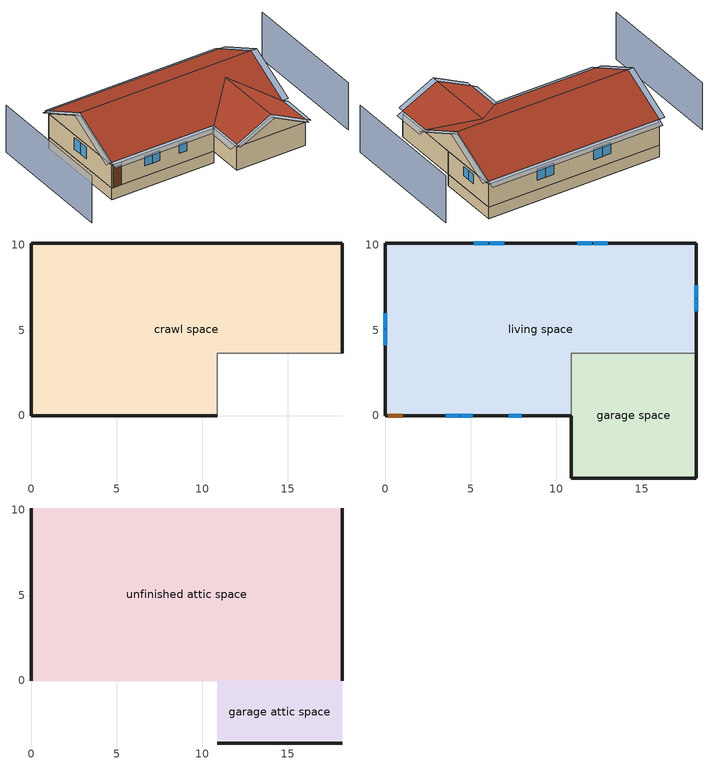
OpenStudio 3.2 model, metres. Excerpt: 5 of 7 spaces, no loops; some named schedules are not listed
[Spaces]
crawl space
 floor foundation (FloorFndGrndCS): 0,0 0,10.1 18.19,10.1 18.19,3.66 10.87,3.66 10.87,0 z-1.22
 wall foundation (WallFndGrndCS): 18.19,3.66 18.19,10.1 0,10.1 0,0 10.87,0 z-1.22:0
 wall adiabatic (WallFndGrndCS): 10.87,0 10.87,3.66 18.19,3.66 z-1.22:0
garage space
 floor foundation (FloorFndGrndUnfinSlab): 10.87,-3.66 10.87,3.66 18.19,3.66 18.19,-3.66 z0
 wall outside (WallExtUninsUnfin): 10.87,0 10.87,-3.66 18.19,-3.66 18.19,3.66 z0:2.44
 wall to living space (WallIntFinInsUnfin Reversed): 18.19,3.66 10.87,3.66 10.87,0 z0:2.44
living space
 floor to crawl space (FloorCSInsFin Reversed): 0,0 0,10.1 18.19,10.1 18.19,3.66 10.87,3.66 10.87,0 z0
 wall outside (WallExtInsFin): 18.19,3.66 18.19,10.1 0,10.1 0,0 0.13,0 1.05,0 10.87,0 z0:2.44
 window (WindowConstruction): 3.52,0 4.29,0 / 4.35,0 5.13,0 / 7.21,0 7.98,0 z1.1:2.13; 13.02,10.1 12.16,10.1 / 12.09,10.1 11.23,10.1 / 6.96,10.1 6.09,10.1 / 6.03,10.1 5.17,10.1 z0.98:2.13; 0,5.99 0,5.08 / 0,5.02 0,4.11 z0.92:2.13; 18.19,6.12 18.19,6.85 / 18.19,6.91 18.19,7.64 z1.16:2.13
 door (Door): 0.15,0 1.02,0 z0:2.13
unfinished attic space
 floor to garage space (FloorUnfinUninsUnfin): 18.19,3.66 18.19,0 10.87,0 10.87,3.66 z2.44
 floor to living space (FloorFinInsUnfinAttic): 18.19,10.1 18.19,3.66 10.87,3.66 10.87,0 0,0 0,10.1 z2.44
 wall outside (WallExtUninsUnfin): 0,5.05,4.96 0,10.1,2.44 0,0,2.44; 18.19,5.05,4.96 18.19,0,2.44 18.19,10.1,2.44
 roof outside (RoofUnfinInsExt): 0,5.05,5.27 18.19,5.05,5.27 18.19,10.1,2.74 0,10.1,2.74; 0,5.05,5.27 0,0,2.74 10.87,0,2.74 14.53,3.66,4.57 18.19,0,2.74 18.19,5.05,5.27
garage attic space
 floor to garage space (FloorUnfinUninsUnfin): 10.87,-3.66 10.87,0 18.19,0 18.19,-3.66 z2.44
 wall outside (WallExtUninsUnfin): 10.87,-3.66,2.44 18.19,-3.66,2.44 14.53,-3.66,4.27
 roof outside (RoofUnfinUninsExt 1): 10.87,0,2.74 10.87,-3.66,2.74 14.53,-3.66,4.57 14.53,3.66,4.57; 18.19,0,2.74 14.53,3.66,4.57 14.53,-3.66,4.57 18.19,-3.66,2.74
shading: -4.57,10.1 -4.57,-3.66 / 22.76,-3.66 22.76,10.1 z0:4.96; 18.19,6.12 18.19,6.85 / 18.19,6.91 18.19,7.64 z1.16:2.13; 0,5.02 0,4.11 / 0,5.99 0,5.08 z0.92:2.13; 6.96,10.1 6.09,10.1 / 6.03,10.1 5.17,10.1 / 13.02,10.1 12.16,10.1 / 12.09,10.1 11.23,10.1 z0.98:2.13; 3.52,0 4.29,0 / 4.35,0 5.13,0 / 7.21,0 7.98,0 z1.1:2.13; -0.61,5.05,5.27 -0.61,0,2.74 0,0,2.74 0,5.05,5.27; 0,-0.61,2.44 10.87,-0.61,2.44 10.87,0,2.74 0,0,2.74; 18.8,0,2.74 18.8,5.05,5.27 18.19,5.05,5.27 18.19,0,2.74; 18.8,-3.66,2.44 18.8,0,2.44 18.19,0,2.74 18.19,-3.66,2.74; 14.53,-4.27,4.57 18.19,-4.27,2.74 18.19,-3.66,2.74 14.53,-3.66,4.57; -0.61,10.1,2.74 -0.61,5.05,5.27 0,5.05,5.27 0,10.1,2.74; 18.8,5.05,5.27 18.8,10.1,2.74 18.19,10.1,2.74 18.19,5.05,5.27; 18.19,10.71,2.44 0,10.71,2.44 0,10.1,2.74 18.19,10.1,2.74; 10.26,0,2.44 10.26,-3.66,2.44 10.87,-3.66,2.74 10.87,0,2.74; 10.87,-4.27,2.74 14.53,-4.27,4.57 14.53,-3.66,4.57 10.87,-3.66,2.74
[Building]
Building 1: North Axis {deg}=225; Standards Number of Stories=1; Standards Number of Above Ground Stories=1; Standards Building Type=singlefamilydetached; Standards Number of Living Units=1
[Site]
Burlington International Ap_VT_USA: Latitude {deg}=44.47; Longitude {deg}=-73.15; Time Zone {hr}=-5; Elevation {m}=101; Terrain=Suburbs
[ClimateZones]
Climate Zone Institution Name 1=Building America; Climate Zone Document Year 1=0; Climate Zone Value 1=Cold
[Site:WaterMainsTemperature]
Calculation Method=Correlation; Annual Average Outdoor Air Temperature {C}=7.86614; Maximum Difference In Monthly Average Outdoor Air Temperatures {deltaC}=28.2745
[Site:GroundTemperature:Deep]
7.86614, 7.86614, 7.86614, 7.86614, 7.86614, 7.86614, 7.86614, 7.86614, 7.86614, 7.86614, 7.86614, 7.86614
[Material] Roughness=Rough
Name | Thickness {m} | Conductivity {W/m-K} | Density {kg/m3} | Specific Heat {J/kg-K} | Thermal Absorptance | Solar Absorptance | Visible Absorptance
Drywall 0.5 in. | 0.0127 | 0.160291 | 801 | 837.4 | 0.9 | 0.5 | 0.1
FloorUATrussandIns | 0.0889 | 0.0564573 | 50.7834 | 1165.1 | 0.9 | 0.5 | 0.9
FloorUAAdditionalCeilingIns | 0.196342 | 0.0539976 | 16.02 | 1046.75
Composition Shingles | 0.009525 | 0.162714 | 1121.4 | 1465.45 | 0.91 | 0.85 | 0.85
RoofSheathing | 0.01905 | 0.115458 | 512.64 | 1214.23 | 0.82 | 0.3 | 0.3
RoofUARoofIns | 0.18415 | 8.02397 | 37.0049 | 1207.88 | 0.91 | 0.85 | 0.91
RoofStudAndAirRoof | 0.0889 | 4.72679 | 37.0049 | 1207.88 | 0.91 | 0.85 | 0.91
Wood, Medium/Dark | 0.0254 | 0.102417 | 544.68 | 1172.36 | 0.92 | 0.75 | 0.75
WallSheathing | 0.0127 | 0.115458 | 512.64 | 1214.23 | 0.82 | 0.3 | 0.3
WallStudAndCavity | 0.0889 | 0.0489929 | 162.403 | 1178.92 | 0.92 | 0.75 | 0.92
WallStudAndCavity 1 | 0.0889 | 0.0505174 | 162.403 | 1178.92 | 0.82 | 0.3 | 0.82
WallStudAndCavity 2 | 0.0889 | 0.384544 | 83.0341 | 1211.67 | 0.92 | 0.75 | 0.92
WallStudAndCavity 3 | 0.0889 | 0.397942 | 83.0341 | 1211.67 | 0.82 | 0.3 | 0.3
res furniture material garage space | 0.1524 | 0.115458 | 640.8 | 1214.23 | 0.9 | 0.6 | 0.1
Concrete 8.0 in.; FootingMaterial | 0.2032 | 1.803125 | 2242.8 | 837.4 | 0.9
Concrete 4.0 in. | 0.1016 | 1.803125 | 2242.8 | 837.4 | 0.9
FloorIns | 0.23495 | 0.0754732 | 106.365 | 1151.69 | 0.82 | 0.3 | 0.3
Wood Floor | 0.015875 | 0.115458 | 544.68 | 1214.23
Floor Covering | 0.0127 | 0.0433444 | 54.468 | 1339.84 | 0.9 | 0.9
FloorFinStudAndAirFloor | 0.1397 | 0.606274 | 67.691 | 1210.98 | 0.82 | 0.3 | 0.3
DoorMaterial | 0.04445 | 0.0612267 | 512.64 | 1214.23 | 0.82 | 0.3 | 0.3
[Construction]
FloorFinInsUnfinAttic: Drywall 0.5 in., FloorUATrussandIns, FloorUAAdditionalCeilingIns
RoofUnfinInsExt: Composition Shingles, RoofSheathing, RoofUARoofIns
RoofUnfinUninsExt 1: Composition Shingles, RoofSheathing, RoofStudAndAirRoof
WallExtInsFin: Wood, Medium/Dark, WallSheathing, WallStudAndCavity, Drywall 0.5 in.
WallIntFinInsUnfin Reversed: WallStudAndCavity 1, WallSheathing
WallExtUninsUnfin: Wood, Medium/Dark, WallSheathing, WallStudAndCavity 2
WallIntFinUninsFin: WallStudAndCavity 3, Drywall 0.5 in.
res furniture construction garage space; res furniture construction living space: res furniture material garage space
WallFndGrndCS: Concrete 8.0 in.
FloorFndGrndCS; FloorFndGrndUnfinSlab: Concrete 4.0 in.
FloorCSInsFin Reversed: Floor Covering, Wood Floor, RoofSheathing, FloorIns
FootingConstruction: FootingMaterial
FloorUnfinUninsUnfin: FloorFinStudAndAirFloor, RoofSheathing
WindowConstruction: WindowMaterial
Door: DoorMaterial
[WindowMaterial:SimpleGlazingSystem]
WindowMaterial: U-Factor {W/m2-K}=4.76952; Solar Heat Gain Coefficient=0.63
[ThermalZone] Use Ideal Air Loads=No
living zone: Thermostat=living zone temperature setpoint
garage zone; unfinished attic zone; crawl zone: 
res ds res fur oil asys ret air zone; res ds res ac asys ret air zone: Volume {m3}=0.25
[Sizing:Zone] Zone Cooling Design Supply Air Temperature Input Method=SupplyAirTemperature; Zone Cooling Design Supply Air Temperature {C}=14; Zone Cooling Design Supply Air Temperature Difference {deltaC}=11.11; Zone Heating Design Supply Air Temperature Input Method=SupplyAirTemperature; Zone Heating Design Supply Air Temperature {C}=40; Zone Heating Design Supply Air Temperature Difference {deltaC}=11.11; Zone Cooling Design Supply Air Humidity Ratio {kg-H2O/kg-air}=0.0085; Zone Heating Design Supply Air Humidity Ratio {kg-H2O/kg-air}=0.008; Cooling Design Air Flow Method=DesignDay; Heating Design Air Flow Method=DesignDay; Account for Dedicated Outdoor Air System=No; Dedicated Outdoor Air System Control Strategy=NeutralSupplyAir; Dedicated Outdoor Air Low Setpoint Temperature for Design {C}=autosize; Dedicated Outdoor Air High Setpoint Temperature for Design {C}=autosize
garage zone; unfinished attic zone; crawl zone; res ds res fur oil asys ret air zone; res ds res ac asys ret air zone
[Space]
Name | Space Type | Thermal Zone | Building Unit
garage space | Space Type 1 | garage zone
living space | Space Type 2 | living zone | unit 1
unfinished attic space | Space Type 3 | unfinished attic zone
crawl space | Space Type 4 | crawl zone
garage attic space | Space Type 5 | garage zone
res ds res fur oil asys ret air space |  | res ds res fur oil asys ret air zone
res ds res ac asys ret air space |  | res ds res ac asys ret air zone
[SpaceType]
Name | Standards Space Type
Space Type 1 | garage
Space Type 2 | living
Space Type 3 | unfinished attic
Space Type 4 | crawlspace
Space Type 5 | garage attic
[BuildingUnit]
unit 1: Building Unit Type=Residential
[External:File]
schedules.csv: File=schedules.csv
[People:Definition]
res occupants|living space: Number of People Calculation Method=People; Number of People {people}=1; Fraction Radiant=0.319734; Sensible Heat Fraction=0.573; Carbon Dioxide Generation Rate {m3/s-W}=0; Enable ASHRAE 55 Comfort Warnings=No; Mean Radiant Temperature Calculation Type=ZoneAveraged
[People]
res occupants|living space: People Definition=res occupants|living space; Space or SpaceType=living space; Number of People Schedule=occupants; Activity Level Schedule=res occupants activity schedule; Multiplier=1
[InternalMass:Definition] Design Level Calculation Method=SurfaceArea
Name | Construction | Surface Area {m2}
living space Partition | WallIntFinUninsFin | 157.006
res furniture mass garage space | res furniture construction garage space | 5.35122
res furniture mass living space | res furniture construction living space | 62.8025
[InternalMass] Multiplier=1
Name | Internal Mass Definition | Space or SpaceType
living space Partition | living space Partition | living space
res furniture mass garage space | res furniture mass garage space | garage space
res furniture mass living space | res furniture mass living space | living space
[Foundation:Kiva] Wall Height Above Grade {m}=0.2032; Wall Depth Below Slab {m}=0.2032
Name | Footing Wall Construction
Foundation Kiva 1
Foundation Kiva 2 | FootingConstruction
[Foundation:Kiva:Settings]
Soil Conductivity {W/m-K}=1.731; Soil Density {kg/m3}=1842.3; Soil Specific Heat {J/kg-K}=418.7; Ground Solar Absorptivity=0.9; Ground Thermal Absorptivity=0.9; Ground Surface Roughness {m}=0.03; Far-Field Width {m}=40; Deep-Ground Boundary Condition=ZeroFlux; Deep-Ground Depth {m}=40; Minimum Cell Dimension {m}=0.02; Maximum Cell Growth Coefficient=1.5; Simulation Timestep=Hourly
[SurfaceProperty:ExposedFoundationPerimeter] Exposed Perimeter Calculation Method=TotalExposedPerimeter
Name | Total Exposed Perimeter {m}
Surface 20 | 45.6094
Surface 1 | 18.288
[WaterUse:Equipment:Definition]
Name | Peak Flow Rate {m3/s} | Target Temperature Schedule
res shower | 2.50212e-05 | fixtures temperature schedule
res sink | 1.38822e-05 | fixtures temperature schedule
res bath | 7.7865e-05 | fixtures temperature schedule
res shower dist; res sink dist; res bath dist | 0 | fixtures temperature schedule
res cw | 2.78112e-06 | res cw temperature schedule
res dw | 7.42171e-06 | res dw temperature schedule
[WaterUse:Equipment] Space=living space
Name | Water Use Equipment Definition | Flow Rate Fraction Schedule
res shower | res shower | showers
res sink | res sink | sinks
res bath | res bath | baths
res shower dist | res shower dist | showers
res sink dist | res sink dist | sinks
res bath dist | res bath dist | baths
res cw | res cw | clothes_washer
res dw | res dw | dishwasher
[OtherEquipment:Definition] Design Level Calculation Method=EquipmentLevel
Name | Design Level {W} | Fraction Latent | Fraction Radiant | Fraction Lost
res shower | 719.333 | 0.486891 | 0 | 0
res sink | 139.306 | 0.311263 | 0 | 0
res bath | 1147.32 | 0 | 0 | 0
res hot water distribution | 4630.82 | 0 | 0 | 0
res ds res fur oil asys SupSLkToLvEq; res ds res fur oil asys SupLatLkToLvEq; res ds res fur oil asys SupDCnToLvEq; res ds res fur oil asys SupDCnToAhEq; res ds res fur oil asys RetDCnToPlEq; res ds res fur oil asys RetDCnToAhEquip; res ds res fur oil asys SupSLkToAhEq; res ds res fur oil asys SupLatLkToAhEq; res ds res fur oil asys RetSLkEq; res ds res fur oil asys RetLatLkEq; res ds res ac asys SupSLkToLvEq; res ds res ac asys SupLatLkToLvEq; res ds res ac asys SupDCnToLvEq; res ds res ac asys SupDCnToAhEq; res ds res ac asys RetDCnToPlEq; res ds res ac asys RetDCnToAhEquip; res ds res ac asys SupSLkToAhEq; res ds res ac asys SupLatLkToAhEq; res ds res ac asys RetSLkEq; res ds res ac asys RetLatLkEq | 0
[OtherEquipment]
Name | Other Equipment Definition | Space or SpaceType | Schedule | Fuel Type
res shower | res shower | living space | showers
res sink | res sink | living space | sinks
res bath | res bath | living space | baths
res hot water distribution | res hot water distribution | living space | showers
res ds res fur oil asys SupSLkToLvEq | res ds res fur oil asys SupSLkToLvEq | living space | Always On Discrete | None
res ds res fur oil asys SupLatLkToLvEq | res ds res fur oil asys SupLatLkToLvEq | living space | Always On Discrete | None
res ds res fur oil asys SupDCnToLvEq | res ds res fur oil asys SupDCnToLvEq | living space | Always On Discrete | None
res ds res fur oil asys SupDCnToAhEq | res ds res fur oil asys SupDCnToAhEq | crawl space | Always On Discrete | None
res ds res fur oil asys RetDCnToPlEq | res ds res fur oil asys RetDCnToPlEq | res ds res fur oil asys ret air space | Always On Discrete | None
res ds res fur oil asys RetDCnToAhEquip | res ds res fur oil asys RetDCnToAhEquip | crawl space | Always On Discrete | None
res ds res fur oil asys SupSLkToAhEq | res ds res fur oil asys SupSLkToAhEq | crawl space | Always On Discrete | None
res ds res fur oil asys SupLatLkToAhEq | res ds res fur oil asys SupLatLkToAhEq | crawl space | Always On Discrete | None
res ds res fur oil asys RetSLkEq | res ds res fur oil asys RetSLkEq | res ds res fur oil asys ret air space | Always On Discrete | None
res ds res fur oil asys RetLatLkEq | res ds res fur oil asys RetLatLkEq | res ds res fur oil asys ret air space | Always On Discrete | None
res ds res ac asys SupSLkToLvEq | res ds res ac asys SupSLkToLvEq | living space | Always On Discrete | None
res ds res ac asys SupLatLkToLvEq | res ds res ac asys SupLatLkToLvEq | living space | Always On Discrete | None
res ds res ac asys SupDCnToLvEq | res ds res ac asys SupDCnToLvEq | living space | Always On Discrete | None
res ds res ac asys SupDCnToAhEq | res ds res ac asys SupDCnToAhEq | crawl space | Always On Discrete | None
res ds res ac asys RetDCnToPlEq | res ds res ac asys RetDCnToPlEq | res ds res ac asys ret air space | Always On Discrete | None
res ds res ac asys RetDCnToAhEquip | res ds res ac asys RetDCnToAhEquip | crawl space | Always On Discrete | None
res ds res ac asys SupSLkToAhEq | res ds res ac asys SupSLkToAhEq | crawl space | Always On Discrete | None
res ds res ac asys SupLatLkToAhEq | res ds res ac asys SupLatLkToAhEq | crawl space | Always On Discrete | None
res ds res ac asys RetSLkEq | res ds res ac asys RetSLkEq | res ds res ac asys ret air space | Always On Discrete | None
res ds res ac asys RetLatLkEq | res ds res ac asys RetLatLkEq | res ds res ac asys ret air space | Always On Discrete | None
[EnergyManagementSystem:Sensor]
Name | Output Variable or Output Meter Index Key | Output Variable or Output Meter
res_shower_vol | res shower | Water Use Equipment Hot Water Volume
res_shower_mixsp | fixtures temperature schedule | Schedule Value
res_nv_pb_s |  | Site Outdoor Air Barometric Pressure
res_af_vw_s |  | Site Wind Speed
res_nv_wt_s |  | Site Outdoor Air Humidity Ratio
res_nv_1_nva_s | res nv_1 avail schedule | Schedule Value
res_nv_1_sp_s | res nv_1 temp schedule | Schedule Value
res_ds_res_fur_oil_asys_ah_mfr_s | Node 26 | System Node Mass Flow Rate
res_ds_res_fur_oil_asys_ah_vfr_s | Node 26 | System Node Current Density Volume Flow Rate
res_ds_res_fur_oil_asys_ah_tt_s | Node 26 | System Node Temperature
res_ds_res_fur_oil_asys_ra_t_s | Node 29 | System Node Temperature
res_ds_res_fur_oil_asys_ah_wt_s | Node 26 | System Node Humidity Ratio
res_ds_res_fur_oil_asys_ra_w_s | Node 29 | System Node Humidity Ratio
res_ds_res_fur_oil_asys_ah_t_s; res_ds_res_ac_asys_ah_t_s | crawl zone | Zone Air Temperature
res_ds_res_fur_oil_asys_ah_w_s; res_ds_res_ac_asys_ah_w_s | crawl zone | Zone Mean Air Humidity Ratio
res_ds_res_ac_asys_ah_mfr_s | Node 19 | System Node Mass Flow Rate
res_ds_res_ac_asys_ah_vfr_s | Node 19 | System Node Current Density Volume Flow Rate
res_ds_res_ac_asys_ah_tt_s | Node 19 | System Node Temperature
res_ds_res_ac_asys_ra_t_s | Node 22 | System Node Temperature
res_ds_res_ac_asys_ah_wt_s | Node 19 | System Node Humidity Ratio
res_ds_res_ac_asys_ra_w_s | Node 22 | System Node Humidity Ratio
res_infil_1_range_sch_s | res mv_1 range exhaust schedule | Schedule Value
res_infil_1_bath_sch_s | res mv_1 bath exhaust schedule | Schedule Value
res_infil_1_dryer_sch_s | clothes_dryer_exhaust | Schedule Value
res_infil_1_wh_sch_s | Always On Discrete | Schedule Value
[EnergyManagementSystem:Program]
res_shower_sag: If res_shower_vol > 0; Set ShowerTime=SystemTimeStep; Else; Set ShowerTime=0; EndIf; If (res_shower_vol > 0) && (res_shower_mixsp > res_shower_tout); Set ShowerSag=SystemTimeStep; Set ShowerE=res_shower_vol*4141170*(res_shower_mixsp-res_shower_tout); Else; Set ShowerSag=0; Set ShowerE=0; EndIf
res_nv_1_program: Set Tdiff = res_af_1_tin_s-res_af_1_tt_s; Set dT = (@Abs Tdiff); Set pt = (@RhFnTdbWPb res_af_1_tt_s res_nv_wt_s res_nv_pb_s); Set NVA = 3963.6661026957304; Set Cs = 8.963020389461627e-05; Set Cw = 6.158219665777789e-05; Set MNV = 2.126909810687987; Set MHR = 0.0115; Set MRH = 0.7; Set temp1 = (res_nv_1_nva_s*NVA); Set SGNV = temp1*((((Cs*dT)+(Cw*(res_af_vw_s^2)))^0.5)/1000); If (res_nv_wt_s<MHR) && (pt<MRH) && (res_af_1_tin_s>res_nv_1_sp_s); Set temp2 = (res_af_1_tin_s-res_nv_1_sp_s); Set NVadj1 = temp2/(res_af_1_tin_s-res_af_1_tt_s); Set NVadj2 = (@Min NVadj1 1); Set NVadj3 = (@Max NVadj2 0); Set NVadj = SGNV*NVadj3; Set res_nv_1_flow_act = (@Min NVadj MNV); Else; Set res_nv_1_flow_act = 0; EndIf
res_ds_res_fur_oil_asys_program: Set res_ds_res_fur_oil_asys_AhMfr = res_ds_res_fur_oil_asys_ah_mfr_s; Set res_ds_res_fur_oil_asys_FanRtf = res_ds_res_fur_oil_asys_fan_rtf_s; Set res_ds_res_fur_oil_asys_AhVfr = res_ds_res_fur_oil_asys_ah_vfr_s; Set res_ds_res_fur_oil_asys_AhTt = res_ds_res_fur_oil_asys_ah_tt_s; Set res_ds_res_fur_oil_asys_AhWt = res_ds_res_fur_oil_asys_ah_wt_s; Set res_ds_res_fur_oil_asys_RaT = res_ds_res_fur_oil_asys_ra_t_s; Set res_ds_res_fur_oil_asys_RaW = res_ds_res_fur_oil_asys_ra_w_s; Set res_ds_res_fur_oil_asys_AhT = res_ds_res_fur_oil_asys_ah_t_s; Set res_ds_res_fur_oil_asys_AhW = res_ds_res_fur_oil_asys_ah_w_s; Run res_ds_res_fur_oil_asys_lk_subrout; Set res_ds_res_fur_oil_asys_SupSLkToLvEq_act = res_ds_res_fur_oil_asys_SupSLkToLv; Set res_ds_res_fur_oil_asys_SupLatLkToLvEq_act = res_ds_res_fur_oil_asys_SupLatLkToLv; Set res_ds_res_fur_oil_asys_SupDCnToLvEq_act = res_ds_res_fur_oil_asys_SupDCnToLv; Set res_ds_res_fur_oil_asys_SupDCnToAhEq_act = res_ds_res_fur_oil_asys_SupDCnToAh; Set res_ds_res_fur_oil_asys_SupSLkToAhEq_act = res_ds_res_fur_oil_asys_SupSLkToAh; Set res_ds_res_fur_oil_asys_SupLatLkToAhEq_act = res_ds_res_fur_oil_asys_SupLatLkToAh; Set res_ds_res_fur_oil_asys_RetSLkEq_act = res_ds_res_fur_oil_asys_RetSLk; Set res_ds_res_fur_oil_asys_RetLatLkEq_act = res_ds_res_fur_oil_asys_RetLatLk; Set res_ds_res_fur_oil_asys_RetDCnToPlEq_act = res_ds_res_fur_oil_asys_RetDCnToPl; Set res_ds_res_fur_oil_asys_RetDCnToAhEquip_act = res_ds_res_fur_oil_asys_RetDCnToAh; Set res_ds_res_fur_oil_asys_AhToLivMix_act = res_ds_res_fur_oil_asys_AhToLiv; Set res_ds_res_fur_oil_asys_LivToAhMix_act = res_ds_res_fur_oil_asys_LivToAh
res_ds_res_ac_asys_program: Set res_ds_res_ac_asys_AhMfr = res_ds_res_ac_asys_ah_mfr_s; Set res_ds_res_ac_asys_FanRtf = res_ds_res_ac_asys_fan_rtf_s; Set res_ds_res_ac_asys_AhVfr = res_ds_res_ac_asys_ah_vfr_s; Set res_ds_res_ac_asys_AhTt = res_ds_res_ac_asys_ah_tt_s; Set res_ds_res_ac_asys_AhWt = res_ds_res_ac_asys_ah_wt_s; Set res_ds_res_ac_asys_RaT = res_ds_res_ac_asys_ra_t_s; Set res_ds_res_ac_asys_RaW = res_ds_res_ac_asys_ra_w_s; Set res_ds_res_ac_asys_AhT = res_ds_res_ac_asys_ah_t_s; Set res_ds_res_ac_asys_AhW = res_ds_res_ac_asys_ah_w_s; Run res_ds_res_ac_asys_lk_subrout; Set res_ds_res_ac_asys_SupSLkToLvEq_act = res_ds_res_ac_asys_SupSLkToLv; Set res_ds_res_ac_asys_SupLatLkToLvEq_act = res_ds_res_ac_asys_SupLatLkToLv; Set res_ds_res_ac_asys_SupDCnToLvEq_act = res_ds_res_ac_asys_SupDCnToLv; Set res_ds_res_ac_asys_SupDCnToAhEq_act = res_ds_res_ac_asys_SupDCnToAh; Set res_ds_res_ac_asys_SupSLkToAhEq_act = res_ds_res_ac_asys_SupSLkToAh; Set res_ds_res_ac_asys_SupLatLkToAhEq_act = res_ds_res_ac_asys_SupLatLkToAh; Set res_ds_res_ac_asys_RetSLkEq_act = res_ds_res_ac_asys_RetSLk; Set res_ds_res_ac_asys_RetLatLkEq_act = res_ds_res_ac_asys_RetLatLk; Set res_ds_res_ac_asys_RetDCnToPlEq_act = res_ds_res_ac_asys_RetDCnToPl; Set res_ds_res_ac_asys_RetDCnToAhEquip_act = res_ds_res_ac_asys_RetDCnToAh; Set res_ds_res_ac_asys_AhToLivMix_act = res_ds_res_ac_asys_AhToLiv; Set res_ds_res_ac_asys_LivToAhMix_act = res_ds_res_ac_asys_LivToAh
res_infil_1_program: Set p_m = 0.14; Set p_s = 0.22; Set s_m = 270; Set s_s = 370; Set z_m = 9.99744; Set z_s = 2.4384; Set f_t = (((s_m/z_m)^p_m)*((z_s/s_s)^p_s)); Set Tdiff = res_af_1_tin_s-res_af_1_tt_s; Set dT = @Abs Tdiff; Set c = 0.0824; Set Cs = 0.0847; Set Cw = 0.1283; Set n = 0.65; Set sft = (f_t*0.7000000000000001); Set temp1 = ((c*Cw)*((sft*res_af_vw_s)^(2*n)))^2; Set Qn = (((c*Cs*(dT^n))^2)+temp1)^0.5; Set Tdiff = res_af_1_tin_s-res_af_1_tt_s; Set QWHV = res_infil_1_wh_sch_s*0.0; Set Qrange = res_infil_1_range_sch_s*0.0472; Set Qdryer = res_infil_1_dryer_sch_s*0.0472; Set Qbath = res_infil_1_bath_sch_s*0.0472; Set QductsOut = 0; Set QductsIn = 0; Set QductsOut = QductsOut+res_ds_res_fur_oil_asys_lk_ret_fan_equiv; Set QductsIn = QductsIn+res_ds_res_fur_oil_asys_lk_sup_fan_equiv; Set QductsOut = QductsOut+res_ds_res_ac_asys_lk_ret_fan_equiv; Set QductsIn = QductsIn+res_ds_res_ac_asys_lk_sup_fan_equiv; Set Qout = Qrange+Qbath+Qdryer+QductsOut; Set Qin = QWHV+QductsIn; Set faneff_wh = 1; Set res_infil_1_house_fan_act = (QWHV*300)/faneff_wh*0; Set faneff_sp = 0.4719474432000001; Set res_infil_1_range_fan_act = (Qrange*300)/faneff_sp; Set res_infil_1_bath_fan_act = (Qbath*300)/faneff_sp; Set Qfan = (@Max Qout Qin); If Qfan > 0; Set Qavg = ((Qout + Qin) / 2.0); If ((@Abs (Qout - Qavg)) / Qavg) <= 0.1; Set phi = 1; Else; Set phi = (Qn / (Qn + Qfan)); EndIf; Set Qinf_adj = phi * Qn; Else; Set Qinf_adj = Qn; EndIf; Set res_infil_1_flow_act = Qfan + Qinf_adj
[EnergyManagementSystem:ProgramCallingManager]
res shower sag: EndOfSystemTimestepAfterHVACReporting; res_shower_sag
res af_1 program calling manager: BeginTimestepBeforePredictor; res_infil_1_program; res_nv_1_program
res ds res fur oil asys program calling manager: EndOfSystemTimestepAfterHVACReporting; res_ds_res_fur_oil_asys_program
res ds res ac asys program calling manager: EndOfSystemTimestepAfterHVACReporting; res_ds_res_ac_asys_program
[EnergyManagementSystem:OutputVariable] Type of Data in Variable=Summed; Update Frequency=SystemTimestep; EMS Program or Subroutine=res_shower_sag
Name | EMS Variable | Units
Unmet Shower Energy|unit 1 | ShowerE | J
Unmet Shower Time|unit 1 | ShowerSag | hr
Shower Draw Time|unit 1 | ShowerTime | hr
[ThermostatSetpoint:DualSetpoint]
living zone temperature setpoint: Heating Setpoint Temperature Schedule=res heating setpoint; Cooling Setpoint Temperature Schedule=res cooling setpoint
[ElectricEquipment:Definition] Design Level Calculation Method=EquipmentLevel
Name | Design Level {W} | Fraction Latent | Fraction Radiant | Fraction Lost
res ceil fan | 12.484 | 0 | 0.558 | 0
res refrig | 65.0889 | 0 | 0 | 0
res cw | 391.625 | 0 | 0.48 | 0.2
res cd electric | 3381.85 | 0.05 | 0.09 | 0.8
res dw | 721.555 | 0.15 | 0.36 | 0.25
res range electric | 1427.34 | 0.3 | 0.24 | 0.3
res misc plug loads|living space | 193.51 | 0.021 | 0.558 | 0.049
res extra refrig | 71.6774 | 0 | 0 | 0
res freezer | 47.9573 | 0 | 0 | 0
res infil_1 house fan; res infil_1 range fan; res infil_1 bath fan | 0 | 0 | 0 | 1
[ElectricEquipment]
Name | Electric Equipment Definition | Space or SpaceType | Schedule
res ceil fan | res ceil fan | living space | ceiling_fan
res refrig | res refrig | living space | res refrig schedule
res cw | res cw | living space | clothes_washer_power
res cd electric | res cd electric | living space | clothes_dryer
res dw | res dw | living space | dishwasher_power
res range electric | res range electric | living space | cooking_range
res misc plug loads|living space | res misc plug loads|living space | living space | plug_loads
res extra refrig | res extra refrig | garage space | res extra refrig schedule
res freezer | res freezer | garage space | res freezer schedule
res infil_1 house fan | res infil_1 house fan | living space | Always On Discrete
res infil_1 range fan | res infil_1 range fan | living space | Always On Discrete
res infil_1 bath fan | res infil_1 bath fan | living space | Always On Discrete
[Lights:Definition] Design Level Calculation Method=LightingLevel; Fraction Radiant=0.6; Fraction Visible=0.2; Return Air Fraction=0
Name | Lighting Level {W}
res lighting interior living space | 204.031
res lighting garage garage space | 4.07527
[Lights] Fraction Replaceable=1
Name | Lights Definition | Space or SpaceType | Schedule
res lighting interior living space | res lighting interior living space | living space | lighting_interior
res lighting garage garage space | res lighting garage garage space | garage space | lighting_garage
[Exterior:Lights:Definition]
res lighting exterior: Design Level {W}=7.51886
[Exterior:Lights]
res lighting exterior: Exterior Lights Definition=res lighting exterior; Schedule=lighting_exterior
[SpaceInfiltration:EffectiveLeakageArea] Schedule=Always On Discrete
Name | Space or SpaceType | Effective Air Leakage Area {cm2} | Stack Coefficient | Wind Coefficient
res infil|garage space | garage space | 340.017 | 0.000242002 | 5.99869e-05
res infil|garage attic space | garage attic space | 340.017 | 0.000242002 | 5.99869e-05
res infil|unfinished attic space | unfinished attic space | 6119.28 | 0.000196726 | 3.59254e-05
[SpaceInfiltration:DesignFlowRate] Schedule=Always On Discrete
Name | Space or SpaceType | Design Flow Rate Calculation Method | Air Changes per Hour {1/hr} | Constant Term Coefficient | Temperature Term Coefficient | Velocity Term Coefficient | Velocity Squared Term Coefficient | Design Flow Rate {m3/s}
res infil|crawl space | crawl space | AirChanges/Hour | 2 | 1 | 0 | 0 | 0
res nv_1 flow; res infil_1 flow | living space | Flow/Space |  |  |  |  |  | 0
[EnergyManagementSystem:Actuator]
Name | Actuated Component | Actuated Component Type | Actuated Component Control Type
res_nv_1_flow_act | res nv_1 flow | Zone Infiltration | Air Exchange Flow Rate
res_ds_res_fur_oil_asys_SupSLkToLvEq_act | res ds res fur oil asys SupSLkToLvEq | OtherEquipment | Power Level
res_ds_res_fur_oil_asys_SupLatLkToLvEq_act | res ds res fur oil asys SupLatLkToLvEq | OtherEquipment | Power Level
res_ds_res_fur_oil_asys_SupDCnToLvEq_act | res ds res fur oil asys SupDCnToLvEq | OtherEquipment | Power Level
res_ds_res_fur_oil_asys_SupDCnToAhEq_act | res ds res fur oil asys SupDCnToAhEq | OtherEquipment | Power Level
res_ds_res_fur_oil_asys_RetDCnToPlEq_act | res ds res fur oil asys RetDCnToPlEq | OtherEquipment | Power Level
res_ds_res_fur_oil_asys_RetDCnToAhEquip_act | res ds res fur oil asys RetDCnToAhEquip | OtherEquipment | Power Level
res_ds_res_fur_oil_asys_SupSLkToAhEq_act | res ds res fur oil asys SupSLkToAhEq | OtherEquipment | Power Level
res_ds_res_fur_oil_asys_SupLatLkToAhEq_act | res ds res fur oil asys SupLatLkToAhEq | OtherEquipment | Power Level
res_ds_res_fur_oil_asys_RetSLkEq_act | res ds res fur oil asys RetSLkEq | OtherEquipment | Power Level
res_ds_res_fur_oil_asys_RetLatLkEq_act | res ds res fur oil asys RetLatLkEq | OtherEquipment | Power Level
res_ds_res_fur_oil_asys_AhToLivMix_act | res ds res fur oil asys AhToLivMix | ZoneMixing | Air Exchange Flow Rate
res_ds_res_fur_oil_asys_LivToAhMix_act | res ds res fur oil asys LivToAhMix | ZoneMixing | Air Exchange Flow Rate
res_ds_res_ac_asys_SupSLkToLvEq_act | res ds res ac asys SupSLkToLvEq | OtherEquipment | Power Level
res_ds_res_ac_asys_SupLatLkToLvEq_act | res ds res ac asys SupLatLkToLvEq | OtherEquipment | Power Level
res_ds_res_ac_asys_SupDCnToLvEq_act | res ds res ac asys SupDCnToLvEq | OtherEquipment | Power Level
res_ds_res_ac_asys_SupDCnToAhEq_act | res ds res ac asys SupDCnToAhEq | OtherEquipment | Power Level
res_ds_res_ac_asys_RetDCnToPlEq_act | res ds res ac asys RetDCnToPlEq | OtherEquipment | Power Level
res_ds_res_ac_asys_RetDCnToAhEquip_act | res ds res ac asys RetDCnToAhEquip | OtherEquipment | Power Level
res_ds_res_ac_asys_SupSLkToAhEq_act | res ds res ac asys SupSLkToAhEq | OtherEquipment | Power Level
res_ds_res_ac_asys_SupLatLkToAhEq_act | res ds res ac asys SupLatLkToAhEq | OtherEquipment | Power Level
res_ds_res_ac_asys_RetSLkEq_act | res ds res ac asys RetSLkEq | OtherEquipment | Power Level
res_ds_res_ac_asys_RetLatLkEq_act | res ds res ac asys RetLatLkEq | OtherEquipment | Power Level
res_ds_res_ac_asys_AhToLivMix_act | res ds res ac asys AhToLivMix | ZoneMixing | Air Exchange Flow Rate
res_ds_res_ac_asys_LivToAhMix_act | res ds res ac asys LivToAhMix | ZoneMixing | Air Exchange Flow Rate
res_infil_1_house_fan_act | res infil_1 house fan | ElectricEquipment | Electricity Rate
res_infil_1_range_fan_act | res infil_1 range fan | ElectricEquipment | Electricity Rate
res_infil_1_bath_fan_act | res infil_1 bath fan | ElectricEquipment | Electricity Rate
res_infil_1_flow_act | res infil_1 flow | Zone Infiltration | Air Exchange Flow Rate
[AirLoopHVAC:ReturnPlenum]
Name | ThermalZone
res fur oil asys return plenum | res ds res fur oil asys ret air zone
res ac asys return plenum | res ds res ac asys ret air zone
[ZoneMixing] Schedule=Always On Continuous; Design Flow Rate Calculation Method=Flow/Zone; Design Flow Rate {m3/s}=0
Name | Zone | Source Zone
res ds res fur oil asys AhToLivMix; res ds res ac asys AhToLivMix | living zone | crawl zone
res ds res fur oil asys LivToAhMix; res ds res ac asys LivToAhMix | crawl zone | living zone
[Schedule:File] External File=schedules.csv; Rows to Skip at Top=1; Number of Hours of Data=8760; Minutes per Item=15
Name | Column Number
occupants | 1
showers | 14
sinks | 15
baths | 13
ceiling_fan | 16
clothes_washer | 9
clothes_washer_power | 10
clothes_dryer | 11
dishwasher | 7
dishwasher_power | 8
cooking_range | 6
lighting_interior | 2
lighting_garage | 4
lighting_exterior | 3
plug_loads | 17
clothes_dryer_exhaust | 12
[Schedule:Constant]
Name | Value
res occupants activity schedule | 112.539
fixtures temperature schedule | 43.3333
Always On Discrete; Always On Continuous | 1
res cw temperature schedule; res dw temperature schedule | 52.666
[Schedule:Ruleset]
Name | Default Day Schedule | Summer Design Day Schedule | Winter Design Day Schedule
res heating setpoint | Schedule Day 6 | res heating setpoint summer design | res heating setpoint winter design
res cooling setpoint | Schedule Day 7 | res cooling setpoint summer design | res cooling setpoint winter design
res refrig schedule | Schedule Day 8 | res refrig schedule summer design | res refrig schedule winter design
res extra refrig schedule | Schedule Day 13 | res extra refrig schedule summer design | res extra refrig schedule winter design
res freezer schedule | Schedule Day 16 | res freezer schedule summer design | res freezer schedule winter design
res nv_1 temp schedule | Schedule Day 17
res nv_1 avail schedule | Schedule Day 18
res mv_1 range exhaust schedule | Schedule Day 21 | res mv_1 range exhaust schedule summer design | res mv_1 range exhaust schedule winter design
res mv_1 bath exhaust schedule | Schedule Day 22 | res mv_1 bath exhaust schedule summer design | res mv_1 bath exhaust schedule winter design
[Schedule:Day]
Schedule Day 6; Schedule Day 7; Schedule Day 8; res refrig schedule winter design; Schedule Day 13; res extra refrig schedule winter design; Schedule Day 16; res freezer schedule winter design; Schedule Day 17; Schedule Day 18: 24, 0, 0
res heating setpoint allday1; res heating setpoint allday2; res heating setpoint allday3; res heating setpoint allday4; res heating setpoint allday5; res heating setpoint allday6; res heating setpoint allday7; res heating setpoint allday8; res heating setpoint allday9; res heating setpoint allday10; res heating setpoint allday11; res heating setpoint allday12; res cooling setpoint weekend1; res cooling setpoint weekend2; res cooling setpoint weekend3; res cooling setpoint weekend4; res cooling setpoint weekend5; res cooling setpoint weekend9; res cooling setpoint weekend10; res cooling setpoint weekend11; res cooling setpoint weekend12: 24, 0, 22.2222
res heating setpoint winter design; res cooling setpoint winter design: 24, 0, 21.1111
res heating setpoint summer design; res cooling setpoint summer design: 24, 0, 23.8889
res cooling setpoint weekday1; res cooling setpoint weekday2; res cooling setpoint weekday3; res cooling setpoint weekday4; res cooling setpoint weekday5; res cooling setpoint weekday9; res cooling setpoint weekday10; res cooling setpoint weekday11; res cooling setpoint weekday12: 10, 0, 22.2222, 18, 0, 23.3333, 24, 0, 22.2222
res cooling setpoint weekday6; res cooling setpoint weekday7; res cooling setpoint weekday8: 1, 0, 22.2222, 2, 0, 22.2222, 3, 0, 22.2222, 4, 0, 22.2222, 5, 0, 22.2222, 6, 0, 22.2222, 7, 0, 22.2222, 8, 0, 22.2222, 9, 0, 22.2222, 10, 0, 22.2222, 11, 0, 23.3333, 12, 0, 23.3333, 13, 0, 23.3333, 14, 0, 23.3333, 15, 0, 23.3333, 16, 0, 23.3333, 17, 0, 23.3333, 18, 0, 23.3333, 19, 0, 22.2222, 20, 0, 22.2222, 21, 0, 22.2222, 22, 0, 22.2222, 23, 0, 22.2222, 24, 0, 22.2222
res cooling setpoint weekend6; res cooling setpoint weekend7; res cooling setpoint weekend8: 1, 0, 22.2222, 2, 0, 22.2222, 3, 0, 22.2222, 4, 0, 22.2222, 5, 0, 22.2222, 6, 0, 22.2222, 7, 0, 22.2222, 8, 0, 22.2222, 9, 0, 22.2222, 10, 0, 22.2222, 11, 0, 22.2222, 12, 0, 22.2222, 13, 0, 22.2222, 14, 0, 22.2222, 15, 0, 22.2222, 16, 0, 22.2222, 17, 0, 22.2222, 18, 0, 22.2222, 19, 0, 22.2222, 20, 0, 22.2222, 21, 0, 22.2222, 22, 0, 22.2222, 23, 0, 22.2222, 24, 0, 22.2222
res refrig schedule allday1; res refrig schedule allday12; res freezer schedule allday1; res freezer schedule allday12: 1, 0, 0.610949, 2, 0, 0.595675, 3, 0, 0.580401, 4, 0, 0.565128, 6, 0, 0.549854, 7, 0, 0.580401, 8, 0, 0.610949, 10, 0, 0.626223, 12, 0, 0.610949, 15, 0, 0.641496, 16, 0, 0.626223, 17, 0, 0.672044, 18, 0, 0.733139, 19, 0, 0.763686, 20, 0, 0.733139, 21, 0, 0.717865, 22, 0, 0.702591, 23, 0, 0.672044, 24, 0, 0.626223
res refrig schedule allday2; res freezer schedule allday2: 1, 0, 0.609489, 2, 0, 0.594252, 3, 0, 0.579015, 4, 0, 0.563777, 6, 0, 0.54854, 7, 0, 0.579015, 8, 0, 0.609489, 10, 0, 0.624726, 12, 0, 0.609489, 15, 0, 0.639964, 16, 0, 0.624726, 17, 0, 0.670438, 18, 0, 0.731387, 19, 0, 0.761861, 20, 0, 0.731387, 21, 0, 0.71615, 22, 0, 0.700912, 23, 0, 0.670438, 24, 0, 0.624726
res refrig schedule allday3; res refrig schedule allday4; res refrig schedule allday5; res freezer schedule allday3; res freezer schedule allday4; res freezer schedule allday5: 1, 0, 0.791241, 2, 0, 0.77146, 3, 0, 0.751679, 4, 0, 0.731898, 6, 0, 0.712117, 7, 0, 0.751679, 8, 0, 0.791241, 10, 0, 0.811022, 12, 0, 0.791241, 15, 0, 0.830803, 16, 0, 0.811022, 17, 0, 0.870365, 18, 0, 0.949489, 19, 0, 0.989051, 20, 0, 0.949489, 21, 0, 0.929708, 22, 0, 0.909927, 23, 0, 0.870365, 24, 0, 0.811022
res refrig schedule allday6; res refrig schedule allday7; res refrig schedule allday8; res refrig schedule allday9; res freezer schedule allday6; res freezer schedule allday7; res freezer schedule allday8; res freezer schedule allday9: 1, 0, 0.8, 2, 0, 0.78, 3, 0, 0.76, 4, 0, 0.74, 6, 0, 0.72, 7, 0, 0.76, 8, 0, 0.8, 10, 0, 0.82, 12, 0, 0.8, 15, 0, 0.84, 16, 0, 0.82, 17, 0, 0.88, 18, 0, 0.96, 19, 0, 1, 20, 0, 0.96, 21, 0, 0.94, 22, 0, 0.92, 23, 0, 0.88, 24, 0, 0.82
res refrig schedule allday10; res freezer schedule allday10: 1, 0, 0.679562, 2, 0, 0.662573, 3, 0, 0.645584, 4, 0, 0.628595, 6, 0, 0.611606, 7, 0, 0.645584, 8, 0, 0.679562, 10, 0, 0.696551, 12, 0, 0.679562, 15, 0, 0.71354, 16, 0, 0.696551, 17, 0, 0.747518, 18, 0, 0.815474, 19, 0, 0.849453, 20, 0, 0.815474, 21, 0, 0.798485, 22, 0, 0.781496, 23, 0, 0.747518, 24, 0, 0.696551
res refrig schedule allday11; res freezer schedule allday11: 1, 0, 0.675182, 2, 0, 0.658303, 3, 0, 0.641423, 4, 0, 0.624544, 6, 0, 0.607664, 7, 0, 0.641423, 8, 0, 0.675182, 10, 0, 0.692062, 12, 0, 0.675182, 15, 0, 0.708942, 16, 0, 0.692062, 17, 0, 0.742701, 18, 0, 0.810219, 19, 0, 0.843978, 20, 0, 0.810219, 21, 0, 0.793339, 22, 0, 0.77646, 23, 0, 0.742701, 24, 0, 0.692062
res refrig schedule summer design; res extra refrig schedule summer design; res freezer schedule summer design: 24, 0, 1
res extra refrig schedule allday1: 1, 0, 0.610949, 2, 0, 0.595675, 3, 0, 0.580401, 4, 0, 0.565128, 6, 0, 0.549854, 7, 0, 0.580401, 8, 0, 0.610949, 10, 0, 0.626223, 12, 0, 0.610949, 15, 0, 0.641496, 16, 0, 0.626223, 17, 0, 0.672044, 18, 0, 0.733139, 19, 0, 0.763686, 20, 0, 0.733139, 21, 0, 0.717865, 22, 0, 0.702591, 23, 0, 0.672044, 24, 0, 0.687318
res extra refrig schedule allday2: 1, 0, 0.609489, 2, 0, 0.594252, 3, 0, 0.579015, 4, 0, 0.563777, 6, 0, 0.54854, 7, 0, 0.579015, 8, 0, 0.609489, 10, 0, 0.624726, 12, 0, 0.609489, 15, 0, 0.639964, 16, 0, 0.624726, 17, 0, 0.670438, 18, 0, 0.731387, 19, 0, 0.761861, 20, 0, 0.731387, 21, 0, 0.71615, 22, 0, 0.700912, 23, 0, 0.670438, 24, 0, 0.685675
res extra refrig schedule allday3; res extra refrig schedule allday4; res extra refrig schedule allday5: 1, 0, 0.791241, 2, 0, 0.77146, 3, 0, 0.751679, 4, 0, 0.731898, 6, 0, 0.712117, 7, 0, 0.751679, 8, 0, 0.791241, 10, 0, 0.811022, 12, 0, 0.791241, 15, 0, 0.830803, 16, 0, 0.811022, 17, 0, 0.870365, 18, 0, 0.949489, 19, 0, 0.989051, 20, 0, 0.949489, 21, 0, 0.929708, 22, 0, 0.909927, 23, 0, 0.870365, 24, 0, 0.890146
res extra refrig schedule allday6; res extra refrig schedule allday7; res extra refrig schedule allday8; res extra refrig schedule allday9: 1, 0, 0.8, 2, 0, 0.78, 3, 0, 0.76, 4, 0, 0.74, 6, 0, 0.72, 7, 0, 0.76, 8, 0, 0.8, 10, 0, 0.82, 12, 0, 0.8, 15, 0, 0.84, 16, 0, 0.82, 17, 0, 0.88, 18, 0, 0.96, 19, 0, 1, 20, 0, 0.96, 21, 0, 0.94, 22, 0, 0.92, 23, 0, 0.88, 24, 0, 0.9
res extra refrig schedule allday10: 1, 0, 0.679562, 2, 0, 0.662573, 3, 0, 0.645584, 4, 0, 0.628595, 6, 0, 0.611606, 7, 0, 0.645584, 8, 0, 0.679562, 10, 0, 0.696551, 12, 0, 0.679562, 15, 0, 0.71354, 16, 0, 0.696551, 17, 0, 0.747518, 18, 0, 0.815474, 19, 0, 0.849453, 20, 0, 0.815474, 21, 0, 0.798485, 22, 0, 0.781496, 23, 0, 0.747518, 24, 0, 0.764507
res extra refrig schedule allday11: 1, 0, 0.675182, 2, 0, 0.658303, 3, 0, 0.641423, 4, 0, 0.624544, 6, 0, 0.607664, 7, 0, 0.641423, 8, 0, 0.675182, 10, 0, 0.692062, 12, 0, 0.675182, 15, 0, 0.708942, 16, 0, 0.692062, 17, 0, 0.742701, 18, 0, 0.810219, 19, 0, 0.843978, 20, 0, 0.810219, 21, 0, 0.793339, 22, 0, 0.77646, 23, 0, 0.742701, 24, 0, 0.75958
res extra refrig schedule allday12: 1, 0, 0.613869, 2, 0, 0.598522, 3, 0, 0.583175, 4, 0, 0.567828, 6, 0, 0.552482, 7, 0, 0.583175, 8, 0, 0.613869, 10, 0, 0.629215, 12, 0, 0.613869, 15, 0, 0.644562, 16, 0, 0.629215, 17, 0, 0.675255, 18, 0, 0.736642, 19, 0, 0.767336, 20, 0, 0.736642, 21, 0, 0.721296, 22, 0, 0.705949, 23, 0, 0.675255, 24, 0, 0.690602
[Schedule:Rule] Date Specification Type=DateRange; Start Day=1
Name | Schedule Ruleset | Rule Order | Day Schedule | Apply Sunday | Apply Monday | Apply Tuesday | Apply Wednesday | Apply Thursday | Apply Friday | Apply Saturday | Start Month | End Month | End Day
res heating setpoint allday rule1 | res heating setpoint | 11 | res heating setpoint allday1 | Yes | Yes | Yes | Yes | Yes | Yes | Yes | 1 | 1 | 31
res heating setpoint allday rule2 | res heating setpoint | 10 | res heating setpoint allday2 | Yes | Yes | Yes | Yes | Yes | Yes | Yes | 2 | 2 | 28
res heating setpoint allday rule3 | res heating setpoint | 9 | res heating setpoint allday3 | Yes | Yes | Yes | Yes | Yes | Yes | Yes | 3 | 3 | 31
res heating setpoint allday rule4 | res heating setpoint | 8 | res heating setpoint allday4 | Yes | Yes | Yes | Yes | Yes | Yes | Yes | 4 | 4 | 30
res heating setpoint allday rule5 | res heating setpoint | 7 | res heating setpoint allday5 | Yes | Yes | Yes | Yes | Yes | Yes | Yes | 5 | 5 | 31
res heating setpoint allday rule6 | res heating setpoint | 6 | res heating setpoint allday6 | Yes | Yes | Yes | Yes | Yes | Yes | Yes | 6 | 6 | 30
res heating setpoint allday rule7 | res heating setpoint | 5 | res heating setpoint allday7 | Yes | Yes | Yes | Yes | Yes | Yes | Yes | 7 | 7 | 31
res heating setpoint allday rule8 | res heating setpoint | 4 | res heating setpoint allday8 | Yes | Yes | Yes | Yes | Yes | Yes | Yes | 8 | 8 | 31
res heating setpoint allday rule9 | res heating setpoint | 3 | res heating setpoint allday9 | Yes | Yes | Yes | Yes | Yes | Yes | Yes | 9 | 9 | 30
res heating setpoint allday rule10 | res heating setpoint | 2 | res heating setpoint allday10 | Yes | Yes | Yes | Yes | Yes | Yes | Yes | 10 | 10 | 31
res heating setpoint allday rule11 | res heating setpoint | 1 | res heating setpoint allday11 | Yes | Yes | Yes | Yes | Yes | Yes | Yes | 11 | 11 | 30
res heating setpoint allday rule12 | res heating setpoint | 0 | res heating setpoint allday12 | Yes | Yes | Yes | Yes | Yes | Yes | Yes | 12 | 12 | 31
res cooling setpoint weekday rule1 | res cooling setpoint | 23 | res cooling setpoint weekday1 |  | Yes | Yes | Yes | Yes | Yes |  | 1 | 1 | 31
res cooling setpoint weekend rule1 | res cooling setpoint | 22 | res cooling setpoint weekend1 | Yes |  |  |  |  |  | Yes | 1 | 1 | 31
res cooling setpoint weekday rule2 | res cooling setpoint | 21 | res cooling setpoint weekday2 |  | Yes | Yes | Yes | Yes | Yes |  | 2 | 2 | 28
res cooling setpoint weekend rule2 | res cooling setpoint | 20 | res cooling setpoint weekend2 | Yes |  |  |  |  |  | Yes | 2 | 2 | 28
res cooling setpoint weekday rule3 | res cooling setpoint | 19 | res cooling setpoint weekday3 |  | Yes | Yes | Yes | Yes | Yes |  | 3 | 3 | 31
res cooling setpoint weekend rule3 | res cooling setpoint | 18 | res cooling setpoint weekend3 | Yes |  |  |  |  |  | Yes | 3 | 3 | 31
res cooling setpoint weekday rule4 | res cooling setpoint | 17 | res cooling setpoint weekday4 |  | Yes | Yes | Yes | Yes | Yes |  | 4 | 4 | 30
res cooling setpoint weekend rule4 | res cooling setpoint | 16 | res cooling setpoint weekend4 | Yes |  |  |  |  |  | Yes | 4 | 4 | 30
res cooling setpoint weekday rule5 | res cooling setpoint | 15 | res cooling setpoint weekday5 |  | Yes | Yes | Yes | Yes | Yes |  | 5 | 5 | 31
res cooling setpoint weekend rule5 | res cooling setpoint | 14 | res cooling setpoint weekend5 | Yes |  |  |  |  |  | Yes | 5 | 5 | 31
res cooling setpoint weekday rule6 | res cooling setpoint | 13 | res cooling setpoint weekday6 |  | Yes | Yes | Yes | Yes | Yes |  | 6 | 6 | 30
res cooling setpoint weekend rule6 | res cooling setpoint | 12 | res cooling setpoint weekend6 | Yes |  |  |  |  |  | Yes | 6 | 6 | 30
res cooling setpoint weekday rule7 | res cooling setpoint | 11 | res cooling setpoint weekday7 |  | Yes | Yes | Yes | Yes | Yes |  | 7 | 7 | 31
res cooling setpoint weekend rule7 | res cooling setpoint | 10 | res cooling setpoint weekend7 | Yes |  |  |  |  |  | Yes | 7 | 7 | 31
res cooling setpoint weekday rule8 | res cooling setpoint | 9 | res cooling setpoint weekday8 |  | Yes | Yes | Yes | Yes | Yes |  | 8 | 8 | 31
res cooling setpoint weekend rule8 | res cooling setpoint | 8 | res cooling setpoint weekend8 | Yes |  |  |  |  |  | Yes | 8 | 8 | 31
res cooling setpoint weekday rule9 | res cooling setpoint | 7 | res cooling setpoint weekday9 |  | Yes | Yes | Yes | Yes | Yes |  | 9 | 9 | 30
res cooling setpoint weekend rule9 | res cooling setpoint | 6 | res cooling setpoint weekend9 | Yes |  |  |  |  |  | Yes | 9 | 9 | 30
res cooling setpoint weekday rule10 | res cooling setpoint | 5 | res cooling setpoint weekday10 |  | Yes | Yes | Yes | Yes | Yes |  | 10 | 10 | 31
res cooling setpoint weekend rule10 | res cooling setpoint | 4 | res cooling setpoint weekend10 | Yes |  |  |  |  |  | Yes | 10 | 10 | 31
res cooling setpoint weekday rule11 | res cooling setpoint | 3 | res cooling setpoint weekday11 |  | Yes | Yes | Yes | Yes | Yes |  | 11 | 11 | 30
res cooling setpoint weekend rule11 | res cooling setpoint | 2 | res cooling setpoint weekend11 | Yes |  |  |  |  |  | Yes | 11 | 11 | 30
res cooling setpoint weekday rule12 | res cooling setpoint | 1 | res cooling setpoint weekday12 |  | Yes | Yes | Yes | Yes | Yes |  | 12 | 12 | 31
res cooling setpoint weekend rule12 | res cooling setpoint | 0 | res cooling setpoint weekend12 | Yes |  |  |  |  |  | Yes | 12 | 12 | 31
res refrig schedule allday rule1 | res refrig schedule | 11 | res refrig schedule allday1 | Yes | Yes | Yes | Yes | Yes | Yes | Yes | 1 | 1 | 31
res refrig schedule allday rule2 | res refrig schedule | 10 | res refrig schedule allday2 | Yes | Yes | Yes | Yes | Yes | Yes | Yes | 2 | 2 | 28
res refrig schedule allday rule3 | res refrig schedule | 9 | res refrig schedule allday3 | Yes | Yes | Yes | Yes | Yes | Yes | Yes | 3 | 3 | 31
res refrig schedule allday rule4 | res refrig schedule | 8 | res refrig schedule allday4 | Yes | Yes | Yes | Yes | Yes | Yes | Yes | 4 | 4 | 30
res refrig schedule allday rule5 | res refrig schedule | 7 | res refrig schedule allday5 | Yes | Yes | Yes | Yes | Yes | Yes | Yes | 5 | 5 | 31
res refrig schedule allday rule6 | res refrig schedule | 6 | res refrig schedule allday6 | Yes | Yes | Yes | Yes | Yes | Yes | Yes | 6 | 6 | 30
res refrig schedule allday rule7 | res refrig schedule | 5 | res refrig schedule allday7 | Yes | Yes | Yes | Yes | Yes | Yes | Yes | 7 | 7 | 31
res refrig schedule allday rule8 | res refrig schedule | 4 | res refrig schedule allday8 | Yes | Yes | Yes | Yes | Yes | Yes | Yes | 8 | 8 | 31
res refrig schedule allday rule9 | res refrig schedule | 3 | res refrig schedule allday9 | Yes | Yes | Yes | Yes | Yes | Yes | Yes | 9 | 9 | 30
res refrig schedule allday rule10 | res refrig schedule | 2 | res refrig schedule allday10 | Yes | Yes | Yes | Yes | Yes | Yes | Yes | 10 | 10 | 31
res refrig schedule allday rule11 | res refrig schedule | 1 | res refrig schedule allday11 | Yes | Yes | Yes | Yes | Yes | Yes | Yes | 11 | 11 | 30
res refrig schedule allday rule12 | res refrig schedule | 0 | res refrig schedule allday12 | Yes | Yes | Yes | Yes | Yes | Yes | Yes | 12 | 12 | 31
res extra refrig schedule allday rule1 | res extra refrig schedule | 11 | res extra refrig schedule allday1 | Yes | Yes | Yes | Yes | Yes | Yes | Yes | 1 | 1 | 31
res extra refrig schedule allday rule2 | res extra refrig schedule | 10 | res extra refrig schedule allday2 | Yes | Yes | Yes | Yes | Yes | Yes | Yes | 2 | 2 | 28
res extra refrig schedule allday rule3 | res extra refrig schedule | 9 | res extra refrig schedule allday3 | Yes | Yes | Yes | Yes | Yes | Yes | Yes | 3 | 3 | 31
res extra refrig schedule allday rule4 | res extra refrig schedule | 8 | res extra refrig schedule allday4 | Yes | Yes | Yes | Yes | Yes | Yes | Yes | 4 | 4 | 30
res extra refrig schedule allday rule5 | res extra refrig schedule | 7 | res extra refrig schedule allday5 | Yes | Yes | Yes | Yes | Yes | Yes | Yes | 5 | 5 | 31
res extra refrig schedule allday rule6 | res extra refrig schedule | 6 | res extra refrig schedule allday6 | Yes | Yes | Yes | Yes | Yes | Yes | Yes | 6 | 6 | 30
res extra refrig schedule allday rule7 | res extra refrig schedule | 5 | res extra refrig schedule allday7 | Yes | Yes | Yes | Yes | Yes | Yes | Yes | 7 | 7 | 31
res extra refrig schedule allday rule8 | res extra refrig schedule | 4 | res extra refrig schedule allday8 | Yes | Yes | Yes | Yes | Yes | Yes | Yes | 8 | 8 | 31
res extra refrig schedule allday rule9 | res extra refrig schedule | 3 | res extra refrig schedule allday9 | Yes | Yes | Yes | Yes | Yes | Yes | Yes | 9 | 9 | 30
res extra refrig schedule allday rule10 | res extra refrig schedule | 2 | res extra refrig schedule allday10 | Yes | Yes | Yes | Yes | Yes | Yes | Yes | 10 | 10 | 31
res extra refrig schedule allday rule11 | res extra refrig schedule | 1 | res extra refrig schedule allday11 | Yes | Yes | Yes | Yes | Yes | Yes | Yes | 11 | 11 | 30
res extra refrig schedule allday rule12 | res extra refrig schedule | 0 | res extra refrig schedule allday12 | Yes | Yes | Yes | Yes | Yes | Yes | Yes | 12 | 12 | 31
res freezer schedule allday rule1 | res freezer schedule | 11 | res freezer schedule allday1 | Yes | Yes | Yes | Yes | Yes | Yes | Yes | 1 | 1 | 31
res freezer schedule allday rule2 | res freezer schedule | 10 | res freezer schedule allday2 | Yes | Yes | Yes | Yes | Yes | Yes | Yes | 2 | 2 | 28
res freezer schedule allday rule3 | res freezer schedule | 9 | res freezer schedule allday3 | Yes | Yes | Yes | Yes | Yes | Yes | Yes | 3 | 3 | 31
res freezer schedule allday rule4 | res freezer schedule | 8 | res freezer schedule allday4 | Yes | Yes | Yes | Yes | Yes | Yes | Yes | 4 | 4 | 30
res freezer schedule allday rule5 | res freezer schedule | 7 | res freezer schedule allday5 | Yes | Yes | Yes | Yes | Yes | Yes | Yes | 5 | 5 | 31
res freezer schedule allday rule6 | res freezer schedule | 6 | res freezer schedule allday6 | Yes | Yes | Yes | Yes | Yes | Yes | Yes | 6 | 6 | 30
res freezer schedule allday rule7 | res freezer schedule | 5 | res freezer schedule allday7 | Yes | Yes | Yes | Yes | Yes | Yes | Yes | 7 | 7 | 31
res freezer schedule allday rule8 | res freezer schedule | 4 | res freezer schedule allday8 | Yes | Yes | Yes | Yes | Yes | Yes | Yes | 8 | 8 | 31
res freezer schedule allday rule9 | res freezer schedule | 3 | res freezer schedule allday9 | Yes | Yes | Yes | Yes | Yes | Yes | Yes | 9 | 9 | 30
res freezer schedule allday rule10 | res freezer schedule | 2 | res freezer schedule allday10 | Yes | Yes | Yes | Yes | Yes | Yes | Yes | 10 | 10 | 31
res freezer schedule allday rule11 | res freezer schedule | 1 | res freezer schedule allday11 | Yes | Yes | Yes | Yes | Yes | Yes | Yes | 11 | 11 | 30
res freezer schedule allday rule12 | res freezer schedule | 0 | res freezer schedule allday12 | Yes | Yes | Yes | Yes | Yes | Yes | Yes | 12 | 12 | 31
res nv_1 temp schedule weekday rule1 | res nv_1 temp schedule | 18 | res nv_1 temp schedule weekday1 |  | Yes | Yes | Yes | Yes | Yes |  | 1 | 1 | 31
res nv_1 availability schedule allday ruleset1 on | res nv_1 avail schedule | 11 | res nv_1 availability schedule allday1 on |  | Yes |  | Yes |  | Yes |  | 1 | 1 | 31
res nv_1 availability schedule allday ruleset2 on | res nv_1 avail schedule | 10 | res nv_1 availability schedule allday1 on 1 |  | Yes |  | Yes |  | Yes |  | 2 | 2 | 28
res nv_1 availability schedule allday ruleset3 on | res nv_1 avail schedule | 9 | res nv_1 availability schedule allday1 on 2 |  | Yes |  | Yes |  | Yes |  | 3 | 3 | 31
res nv_1 availability schedule allday ruleset4 on | res nv_1 avail schedule | 8 | res nv_1 availability schedule allday1 on 3 |  | Yes |  | Yes |  | Yes |  | 4 | 4 | 30
res nv_1 availability schedule allday ruleset5 on | res nv_1 avail schedule | 7 | res nv_1 availability schedule allday1 on 4 |  | Yes |  | Yes |  | Yes |  | 5 | 5 | 31
res nv_1 availability schedule allday ruleset6 on | res nv_1 avail schedule | 6 | res nv_1 availability schedule allday1 on 5 |  | Yes |  | Yes |  | Yes |  | 6 | 6 | 30
res nv_1 availability schedule allday ruleset7 on | res nv_1 avail schedule | 5 | res nv_1 availability schedule allday1 on 6 |  | Yes |  | Yes |  | Yes |  | 7 | 7 | 31
res nv_1 availability schedule allday ruleset8 on | res nv_1 avail schedule | 4 | res nv_1 availability schedule allday1 on 7 |  | Yes |  | Yes |  | Yes |  | 8 | 8 | 31
res nv_1 availability schedule allday ruleset9 on | res nv_1 avail schedule | 3 | res nv_1 availability schedule allday1 on 8 |  | Yes |  | Yes |  | Yes |  | 9 | 9 | 30
res nv_1 availability schedule allday ruleset10 on | res nv_1 avail schedule | 2 | res nv_1 availability schedule allday1 on 9 |  | Yes |  | Yes |  | Yes |  | 10 | 10 | 31
res nv_1 availability schedule allday ruleset11 on | res nv_1 avail schedule | 1 | res nv_1 availability schedule allday1 on 10 |  | Yes |  | Yes |  | Yes |  | 11 | 11 | 30
res nv_1 availability schedule allday ruleset12 on | res nv_1 avail schedule | 0 | res nv_1 availability schedule allday1 on 11 |  | Yes |  | Yes |  | Yes |  | 12 | 12 | 31
